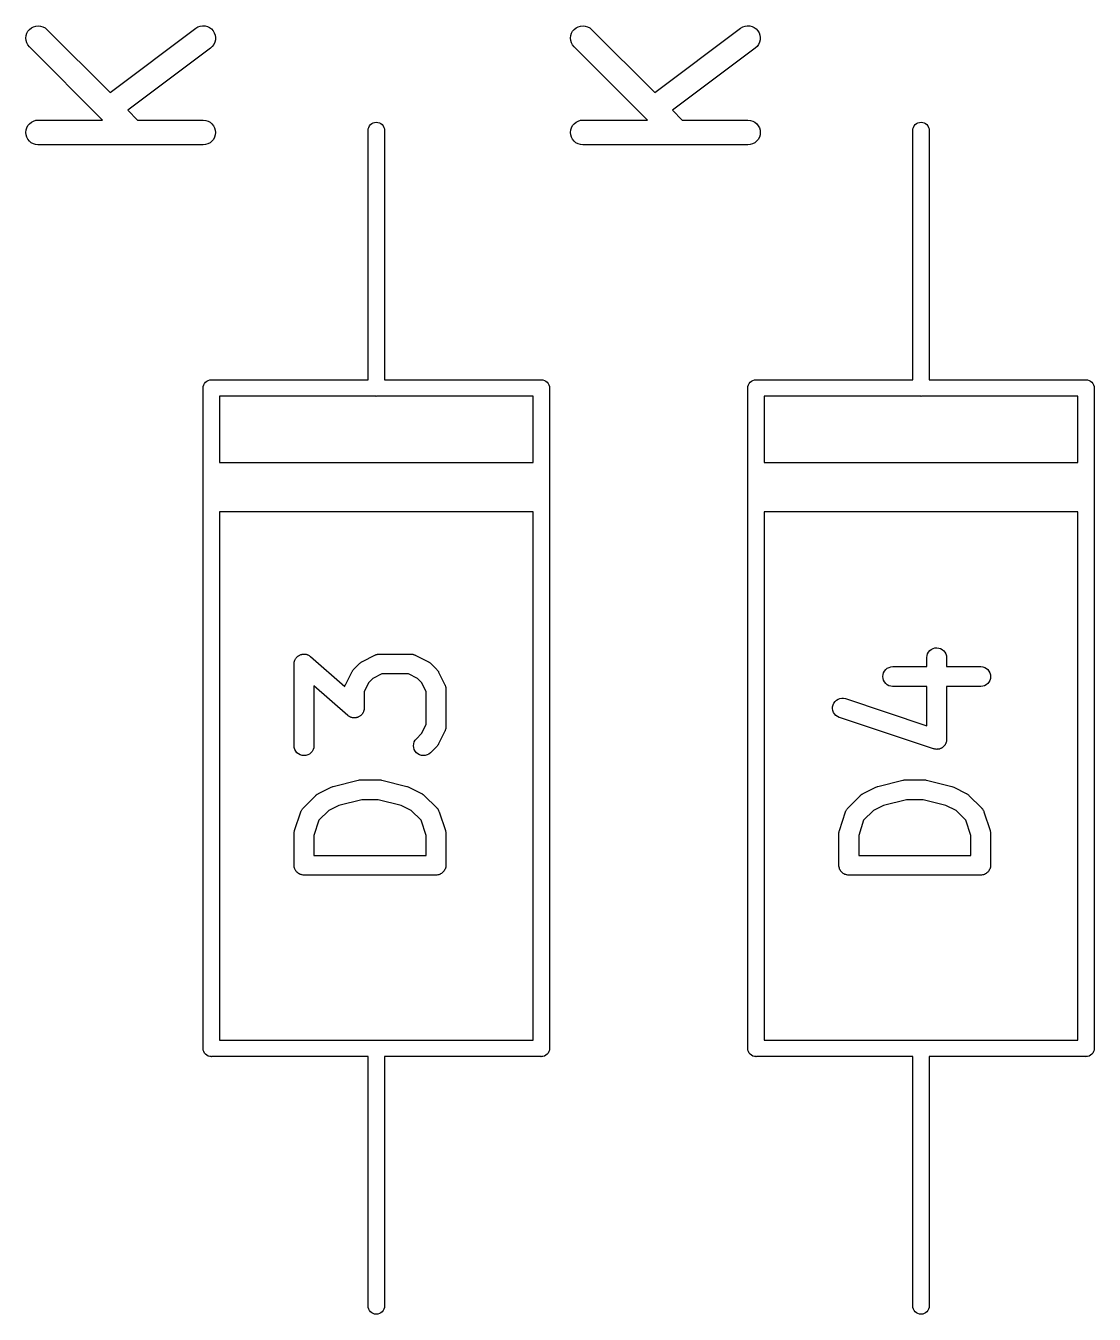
# Model space of a CAD drawing. Extents: x 99 to 194, y -157 to -33.
# Drawn here: x 104.56 to 111.03, y -59.36 to -51.56 of the extents above; entities that cross this region are included whole.
import ezdxf

# ---------------------------------------------------------------- set-up
doc = ezdxf.new("R2010")
doc.units = 0
doc.layers.add('BLACK', color=7, linetype='CONTINUOUS')

msp = doc.modelspace()

# ---------------------------------------------------------------- linework, layer by layer
at = {"layer": 'BLACK', "linetype": 'CONTINUOUS'}
for p, q in [((104.568, -51.5913), (104.578, -51.5801)), ((104.578, -51.5801), (104.589, -51.5709)), ((104.589, -51.5709), (104.602, -51.564)), ((104.602, -51.564), (104.616, -51.5599)), ((104.616, -51.5599), (104.631, -51.5585)), ((104.631, -51.5585), (104.645, -51.56)), ((104.645, -51.56), (104.659, -51.5642)), ((104.659, -51.5642), (104.672, -51.5712)), ((104.672, -51.5712), (104.683, -51.5804)), ((104.683, -51.5804), (105.066, -51.963)), ((105.066, -51.963), (105.585, -51.5735)), ((105.585, -51.5735), (105.586, -51.5729)), ((105.586, -51.5729), (105.599, -51.5654)), ((105.599, -51.5654), (105.613, -51.5606)), ((105.613, -51.5606), (105.627, -51.5585)), ((105.627, -51.5585), (105.642, -51.5593)), ((105.642, -51.5593), (105.656, -51.563)), ((105.656, -51.563), (105.669, -51.5693)), ((105.669, -51.5693), (105.681, -51.578)), ((105.681, -51.578), (105.691, -51.5889)), ((105.691, -51.5889), (105.698, -51.6015)), ((107.87, -51.5913), (107.88, -51.5801)), ((107.88, -51.5801), (107.891, -51.5709)), ((107.891, -51.5709), (107.904, -51.564)), ((107.904, -51.564), (107.918, -51.5599)), ((107.918, -51.5599), (107.933, -51.5585)), ((107.933, -51.5585), (107.947, -51.56)), ((107.947, -51.56), (107.961, -51.5642)), ((107.961, -51.5642), (107.974, -51.5712)), ((107.974, -51.5712), (107.985, -51.5804)), ((107.985, -51.5804), (108.368, -51.963)), ((108.368, -51.963), (108.887, -51.5735)), ((108.887, -51.5735), (108.888, -51.5729)), ((108.888, -51.5729), (108.901, -51.5654)), ((108.901, -51.5654), (108.915, -51.5606)), ((108.915, -51.5606), (108.929, -51.5585)), ((108.929, -51.5585), (108.944, -51.5593)), ((108.944, -51.5593), (108.958, -51.563)), ((108.958, -51.563), (108.971, -51.5693)), ((108.971, -51.5693), (108.983, -51.578)), ((108.983, -51.578), (108.993, -51.5889)), ((108.993, -51.5889), (109, -51.6015)), ((104.555, -51.6327), (104.557, -51.6181)), ((104.557, -51.6473), (104.555, -51.6327)), ((104.557, -51.6181), (104.561, -51.6042)), ((104.561, -51.6613), (104.557, -51.6473)), ((104.561, -51.6042), (104.568, -51.5913)), ((104.567, -51.6743), (104.561, -51.6613)), ((105.701, -51.6585), (105.695, -51.6718)), ((105.698, -51.6015), (105.703, -51.6152)), ((105.705, -51.6443), (105.701, -51.6585)), ((105.703, -51.6152), (105.705, -51.6297)), ((105.705, -51.6297), (105.705, -51.6443)), ((107.857, -51.6327), (107.859, -51.6181)), ((107.859, -51.6473), (107.857, -51.6327)), ((107.859, -51.6181), (107.863, -51.6042)), ((107.863, -51.6613), (107.859, -51.6473)), ((107.863, -51.6042), (107.87, -51.5913)), ((107.869, -51.6743), (107.863, -51.6613)), ((109.003, -51.6585), (108.997, -51.6718)), ((109, -51.6015), (109.005, -51.6152)), ((109.007, -51.6443), (109.003, -51.6585)), ((109.005, -51.6152), (109.007, -51.6297)), ((109.007, -51.6297), (109.007, -51.6443)), ((104.577, -51.6858), (104.567, -51.6743)), ((104.577, -51.6865), (104.577, -51.6858)), ((105.021, -52.1299), (104.577, -51.6865)), ((105.675, -51.6935), (105.173, -52.0702)), ((105.686, -51.6836), (105.675, -51.6935)), ((105.695, -51.6718), (105.686, -51.6836)), ((107.879, -51.6858), (107.869, -51.6743)), ((107.879, -51.6865), (107.879, -51.6858)), ((108.323, -52.1299), (107.879, -51.6865)), ((108.977, -51.6935), (108.475, -52.0702)), ((108.988, -51.6836), (108.977, -51.6935)), ((108.997, -51.6718), (108.988, -51.6836)), ((104.602, -52.1356), (104.616, -52.1313)), ((104.616, -52.1313), (104.63, -52.1299)), ((104.63, -52.1299), (105.021, -52.1299)), ((105.173, -52.0702), (105.233, -52.1299)), ((105.233, -52.1299), (105.63, -52.1299)), ((105.63, -52.1299), (105.631, -52.1299)), ((105.631, -52.1299), (105.646, -52.1315)), ((105.646, -52.1315), (105.66, -52.136)), ((107.904, -52.1356), (107.918, -52.1313)), ((107.918, -52.1313), (107.932, -52.1299)), ((107.932, -52.1299), (108.323, -52.1299)), ((108.475, -52.0702), (108.535, -52.1299)), ((108.535, -52.1299), (108.932, -52.1299)), ((108.932, -52.1299), (108.933, -52.1299)), ((108.933, -52.1299), (108.948, -52.1315)), ((108.948, -52.1315), (108.962, -52.136)), ((104.555, -52.2044), (104.557, -52.1898)), ((104.557, -52.219), (104.555, -52.2044)), ((104.557, -52.1898), (104.561, -52.1758)), ((104.561, -52.1758), (104.568, -52.163)), ((104.568, -52.163), (104.578, -52.1517)), ((104.578, -52.1517), (104.589, -52.1424)), ((104.589, -52.1424), (104.602, -52.1356)), ((105.66, -52.136), (105.673, -52.143)), ((105.673, -52.143), (105.684, -52.1524)), ((105.684, -52.1524), (105.693, -52.1638)), ((105.693, -52.1638), (105.7, -52.1768)), ((105.7, -52.1768), (105.704, -52.1908)), ((105.704, -52.1908), (105.705, -52.2054)), ((105.705, -52.2054), (105.704, -52.22)), ((106.63, -52.1906), (106.631, -52.1832)), ((106.63, -53.703), (106.63, -52.1906)), ((106.631, -52.1832), (106.634, -52.1738)), ((106.634, -52.1738), (106.638, -52.1651)), ((106.638, -52.1651), (106.644, -52.1575)), ((106.644, -52.1575), (106.652, -52.1512)), ((106.652, -52.1512), (106.661, -52.1466)), ((106.661, -52.1466), (106.67, -52.1437)), ((106.67, -52.1437), (106.68, -52.1428)), ((106.68, -52.1428), (106.69, -52.1437)), ((106.69, -52.1437), (106.699, -52.1466)), ((106.699, -52.1466), (106.708, -52.1512)), ((106.708, -52.1512), (106.716, -52.1575)), ((106.716, -52.1575), (106.722, -52.1651)), ((106.722, -52.1651), (106.726, -52.1738)), ((106.726, -52.1738), (106.729, -52.1832)), ((106.729, -52.1832), (106.73, -52.1906)), ((106.73, -52.1906), (106.73, -53.703)), ((107.857, -52.2044), (107.859, -52.1898)), ((107.859, -52.219), (107.857, -52.2044)), ((107.859, -52.1898), (107.863, -52.1758)), ((107.863, -52.1758), (107.87, -52.163)), ((107.87, -52.163), (107.88, -52.1517)), ((107.88, -52.1517), (107.891, -52.1424)), ((107.891, -52.1424), (107.904, -52.1356)), ((108.962, -52.136), (108.975, -52.143)), ((108.975, -52.143), (108.986, -52.1524)), ((108.986, -52.1524), (108.995, -52.1638)), ((108.995, -52.1638), (109.002, -52.1768)), ((109.002, -52.1768), (109.006, -52.1908)), ((109.006, -52.1908), (109.007, -52.2054)), ((109.007, -52.2054), (109.006, -52.22)), ((109.932, -52.1906), (109.933, -52.1832)), ((109.932, -53.703), (109.932, -52.1906)), ((109.933, -52.1832), (109.936, -52.1738)), ((109.936, -52.1738), (109.94, -52.1651)), ((109.94, -52.1651), (109.946, -52.1575)), ((109.946, -52.1575), (109.954, -52.1512)), ((109.954, -52.1512), (109.963, -52.1466)), ((109.963, -52.1466), (109.972, -52.1437)), ((109.972, -52.1437), (109.982, -52.1428)), ((109.982, -52.1428), (109.992, -52.1437)), ((109.992, -52.1437), (110.001, -52.1466)), ((110.001, -52.1466), (110.01, -52.1512)), ((110.01, -52.1512), (110.018, -52.1575)), ((110.018, -52.1575), (110.024, -52.1651)), ((110.024, -52.1651), (110.028, -52.1738)), ((110.028, -52.1738), (110.031, -52.1832)), ((110.031, -52.1832), (110.032, -52.1906)), ((110.032, -52.1906), (110.032, -53.703)), ((104.561, -52.233), (104.557, -52.219)), ((104.568, -52.246), (104.561, -52.233)), ((104.577, -52.2574), (104.568, -52.246)), ((104.588, -52.2668), (104.577, -52.2574)), ((104.601, -52.2738), (104.588, -52.2668)), ((104.615, -52.2783), (104.601, -52.2738)), ((104.629, -52.2799), (104.615, -52.2783)), ((104.63, -52.2799), (104.629, -52.2799)), ((105.63, -52.2799), (104.63, -52.2799)), ((105.645, -52.2785), (105.63, -52.2799)), ((105.659, -52.2742), (105.645, -52.2785)), ((105.672, -52.2674), (105.659, -52.2742)), ((105.683, -52.2581), (105.672, -52.2674)), ((105.693, -52.2468), (105.683, -52.2581)), ((105.7, -52.234), (105.693, -52.2468)), ((105.704, -52.22), (105.7, -52.234)), ((107.863, -52.233), (107.859, -52.219)), ((107.87, -52.246), (107.863, -52.233)), ((107.879, -52.2574), (107.87, -52.246)), ((107.89, -52.2668), (107.879, -52.2574)), ((107.903, -52.2738), (107.89, -52.2668)), ((107.917, -52.2783), (107.903, -52.2738)), ((107.931, -52.2799), (107.917, -52.2783)), ((107.932, -52.2799), (107.931, -52.2799)), ((108.932, -52.2799), (107.932, -52.2799)), ((108.947, -52.2785), (108.932, -52.2799)), ((108.961, -52.2742), (108.947, -52.2785)), ((108.974, -52.2674), (108.961, -52.2742)), ((108.985, -52.2581), (108.974, -52.2674)), ((108.995, -52.2468), (108.985, -52.2581)), ((109.002, -52.234), (108.995, -52.2468)), ((109.006, -52.22), (109.002, -52.234)), ((105.63, -53.753), (105.631, -53.7432)), ((105.63, -53.7554), (105.63, -53.753)), ((105.63, -54.2506), (105.63, -53.7554)), ((105.631, -53.7432), (105.634, -53.7338)), ((105.634, -53.7338), (105.638, -53.7251)), ((105.638, -53.7251), (105.644, -53.7175)), ((105.644, -53.7175), (105.652, -53.7112)), ((105.652, -53.7112), (105.661, -53.7066)), ((105.661, -53.7066), (105.67, -53.7037)), ((105.67, -53.7037), (105.678, -53.703)), ((105.678, -53.703), (105.68, -53.7028)), ((105.68, -53.7028), (105.682, -53.703)), ((105.682, -53.703), (106.63, -53.703)), ((106.73, -53.703), (107.678, -53.703)), ((107.678, -53.703), (107.68, -53.7028)), ((107.68, -53.7028), (107.682, -53.703)), ((107.682, -53.703), (107.69, -53.7037)), ((107.69, -53.7037), (107.699, -53.7066)), ((107.699, -53.7066), (107.708, -53.7112)), ((107.708, -53.7112), (107.716, -53.7175)), ((107.716, -53.7175), (107.722, -53.7251)), ((107.722, -53.7251), (107.726, -53.7338)), ((107.726, -53.7338), (107.729, -53.7432)), ((107.729, -53.7432), (107.73, -53.753)), ((107.73, -53.753), (107.73, -53.7554)), ((107.73, -53.7554), (107.73, -54.2506)), ((108.932, -53.753), (108.933, -53.7432)), ((108.932, -53.7554), (108.932, -53.753)), ((108.932, -54.2506), (108.932, -53.7554)), ((108.933, -53.7432), (108.936, -53.7338)), ((108.936, -53.7338), (108.94, -53.7251)), ((108.94, -53.7251), (108.946, -53.7175)), ((108.946, -53.7175), (108.954, -53.7112)), ((108.954, -53.7112), (108.963, -53.7066)), ((108.963, -53.7066), (108.972, -53.7037)), ((108.972, -53.7037), (108.98, -53.703)), ((108.98, -53.703), (108.982, -53.7028)), ((108.982, -53.7028), (108.984, -53.703)), ((108.984, -53.703), (109.932, -53.703)), ((110.032, -53.703), (110.98, -53.703)), ((110.98, -53.703), (110.982, -53.7028)), ((110.982, -53.7028), (110.984, -53.703)), ((110.984, -53.703), (110.992, -53.7037)), ((110.992, -53.7037), (111.001, -53.7066)), ((111.001, -53.7066), (111.01, -53.7112)), ((111.01, -53.7112), (111.018, -53.7175)), ((111.018, -53.7175), (111.024, -53.7251)), ((111.024, -53.7251), (111.028, -53.7338)), ((111.028, -53.7338), (111.031, -53.7432)), ((111.031, -53.7432), (111.032, -53.753)), ((111.032, -53.753), (111.032, -53.7554)), ((111.032, -53.7554), (111.032, -54.2506)), ((106.678, -53.803), (105.73, -53.803)), ((105.73, -53.803), (105.73, -54.203)), ((106.68, -53.8032), (106.678, -53.803)), ((106.682, -53.803), (106.68, -53.8032)), ((107.63, -53.803), (106.682, -53.803)), ((107.63, -54.203), (107.63, -53.803)), ((109.98, -53.803), (109.032, -53.803)), ((109.032, -53.803), (109.032, -54.203)), ((109.982, -53.8032), (109.98, -53.803)), ((109.984, -53.803), (109.982, -53.8032)), ((110.932, -53.803), (109.984, -53.803)), ((110.932, -54.203), (110.932, -53.803)), ((105.73, -54.203), (107.63, -54.203)), ((109.032, -54.203), (110.932, -54.203)), ((105.63, -54.253), (105.63, -54.2506)), ((105.63, -54.2554), (105.63, -54.253)), ((105.63, -54.3506), (105.63, -54.2554)), ((107.73, -54.2506), (107.73, -54.253)), ((107.73, -54.253), (107.73, -54.2554)), ((107.73, -54.2554), (107.73, -54.3506)), ((108.932, -54.253), (108.932, -54.2506)), ((108.932, -54.2554), (108.932, -54.253)), ((108.932, -54.3506), (108.932, -54.2554)), ((111.032, -54.2506), (111.032, -54.253)), ((111.032, -54.253), (111.032, -54.2554)), ((111.032, -54.2554), (111.032, -54.3506)), ((105.63, -54.353), (105.63, -54.3506)), ((105.63, -54.3554), (105.63, -54.353)), ((105.63, -54.4505), (105.63, -54.3554)), ((107.73, -54.3506), (107.73, -54.353)), ((107.73, -54.353), (107.73, -54.3554)), ((107.73, -54.3554), (107.73, -54.4506)), ((108.932, -54.353), (108.932, -54.3506)), ((108.932, -54.3554), (108.932, -54.353)), ((108.932, -54.4505), (108.932, -54.3554)), ((111.032, -54.3506), (111.032, -54.353)), ((111.032, -54.353), (111.032, -54.3554)), ((111.032, -54.3554), (111.032, -54.4506)), ((105.63, -54.453), (105.63, -54.4505)), ((105.63, -54.4554), (105.63, -54.453)), ((105.63, -57.7505), (105.63, -54.4554)), ((107.73, -54.4506), (107.73, -54.453)), ((107.73, -54.453), (107.73, -54.4554)), ((107.73, -54.4554), (107.73, -57.7506)), ((108.932, -54.453), (108.932, -54.4505)), ((108.932, -54.4554), (108.932, -54.453)), ((108.932, -57.7505), (108.932, -54.4554)), ((111.032, -54.4506), (111.032, -54.453)), ((111.032, -54.453), (111.032, -54.4554)), ((111.032, -54.4554), (111.032, -57.7506)), ((105.73, -54.503), (105.73, -57.703)), ((107.63, -54.503), (105.73, -54.503)), ((107.63, -57.703), (107.63, -54.503)), ((109.032, -54.503), (109.032, -57.703)), ((110.932, -54.503), (109.032, -54.503)), ((110.932, -57.703), (110.932, -54.503)), ((110.044, -55.3361), (110.055, -55.3307)), ((110.055, -55.3307), (110.066, -55.3274)), ((110.066, -55.3274), (110.078, -55.3263)), ((110.078, -55.3263), (110.089, -55.3276)), ((110.089, -55.3276), (110.1, -55.331)), ((110.1, -55.331), (110.111, -55.3366)), ((106.183, -55.412), (106.184, -55.4084)), ((106.183, -55.414), (106.183, -55.412)), ((106.184, -55.4084), (106.185, -55.4047)), ((106.185, -55.4047), (106.186, -55.4028)), ((106.186, -55.4028), (106.187, -55.4008)), ((106.187, -55.4008), (106.189, -55.3975)), ((106.189, -55.3975), (106.19, -55.3941)), ((106.19, -55.3941), (106.191, -55.3924)), ((106.191, -55.3924), (106.192, -55.3905)), ((106.192, -55.3905), (106.195, -55.3877)), ((106.195, -55.3877), (106.197, -55.3846)), ((106.197, -55.3846), (106.199, -55.3832)), ((106.199, -55.3832), (106.2, -55.3816)), ((106.2, -55.3816), (106.203, -55.3792)), ((106.203, -55.3792), (106.206, -55.3766)), ((106.206, -55.3766), (106.207, -55.3755)), ((106.207, -55.3755), (106.209, -55.3742)), ((106.209, -55.3742), (106.212, -55.3725)), ((106.212, -55.3725), (106.216, -55.3705)), ((106.216, -55.3705), (106.218, -55.3698)), ((106.218, -55.3698), (106.219, -55.3688)), ((106.219, -55.3688), (106.223, -55.3677)), ((106.223, -55.3677), (106.227, -55.3664)), ((106.227, -55.3664), (106.229, -55.3661)), ((106.229, -55.3661), (106.231, -55.3655)), ((106.231, -55.3655), (106.234, -55.3651)), ((106.234, -55.3651), (106.238, -55.3645)), ((106.238, -55.3645), (106.24, -55.3646)), ((106.24, -55.3646), (106.242, -55.3644)), ((106.242, -55.3644), (106.246, -55.3648)), ((106.246, -55.3648), (106.25, -55.365)), ((106.25, -55.365), (106.252, -55.3654)), ((106.252, -55.3654), (106.254, -55.3657)), ((106.254, -55.3657), (106.258, -55.3668)), ((106.258, -55.3668), (106.261, -55.3676)), ((106.261, -55.3676), (106.263, -55.3685)), ((106.263, -55.3685), (106.265, -55.3691)), ((106.265, -55.3691), (106.268, -55.3709)), ((106.268, -55.3709), (106.272, -55.3725)), ((106.272, -55.3725), (106.274, -55.3737)), ((106.274, -55.3737), (106.275, -55.3747)), ((106.275, -55.3747), (106.278, -55.3771)), ((106.278, -55.3771), (106.281, -55.3793)), ((106.281, -55.3793), (106.489, -55.5608)), ((106.588, -55.4138), (106.59, -55.4122)), ((106.59, -55.4122), (106.593, -55.4106)), ((106.593, -55.4106), (106.596, -55.4089)), ((106.596, -55.4089), (106.672, -55.3708)), ((106.672, -55.3708), (106.673, -55.3704)), ((106.673, -55.3704), (106.675, -55.3698)), ((106.675, -55.3698), (106.676, -55.369)), ((106.676, -55.369), (106.68, -55.3678)), ((106.68, -55.3678), (106.684, -55.3664)), ((106.684, -55.3664), (106.686, -55.3661)), ((106.686, -55.3661), (106.687, -55.3656)), ((106.687, -55.3656), (106.691, -55.3652)), ((106.691, -55.3652), (106.696, -55.3645)), ((106.696, -55.3645), (106.697, -55.3646)), ((106.697, -55.3646), (106.699, -55.3644)), ((106.699, -55.3644), (106.89, -55.3644)), ((106.89, -55.3644), (106.892, -55.3646)), ((106.89, -55.3644), (106.89, -55.3644)), ((106.892, -55.3646), (106.894, -55.3646)), ((106.894, -55.3646), (106.898, -55.3653)), ((106.898, -55.3653), (106.902, -55.3657)), ((106.902, -55.3657), (106.904, -55.3663)), ((106.904, -55.3663), (106.905, -55.3666)), ((106.905, -55.3666), (106.909, -55.368)), ((106.909, -55.368), (106.913, -55.3693)), ((106.913, -55.3693), (106.915, -55.3701)), ((106.915, -55.3701), (106.916, -55.3708)), ((106.916, -55.3708), (106.993, -55.4089)), ((106.993, -55.4089), (106.993, -55.4092)), ((106.993, -55.4092), (106.996, -55.4111)), ((106.996, -55.4111), (106.999, -55.4127)), ((106.999, -55.4127), (107.001, -55.4142)), ((110.017, -55.3855), (110.019, -55.3739)), ((110.017, -55.3863), (110.017, -55.3855)), ((110.017, -55.4406), (110.017, -55.3863)), ((110.019, -55.3739), (110.022, -55.3627)), ((110.022, -55.3627), (110.028, -55.3524)), ((110.028, -55.3524), (110.035, -55.3435)), ((110.035, -55.3435), (110.044, -55.3361)), ((110.111, -55.3366), (110.12, -55.3441)), ((110.12, -55.3441), (110.127, -55.3531)), ((110.127, -55.3531), (110.133, -55.3635)), ((110.133, -55.3635), (110.136, -55.3747)), ((110.136, -55.3747), (110.137, -55.3863)), ((110.137, -55.3863), (110.137, -55.4406)), ((106.182, -55.4161), (106.183, -55.414)), ((106.182, -55.4198), (106.182, -55.4161)), ((106.182, -55.4236), (106.182, -55.4198)), ((106.182, -55.4244), (106.182, -55.4236)), ((106.182, -55.9197), (106.182, -55.4244)), ((106.493, -55.55), (106.531, -55.4738)), ((106.531, -55.473), (106.533, -55.4702)), ((106.531, -55.4738), (106.531, -55.473)), ((106.533, -55.4702), (106.535, -55.4672)), ((106.535, -55.4672), (106.536, -55.4653)), ((106.536, -55.4653), (106.538, -55.4632)), ((106.538, -55.4632), (106.54, -55.4608)), ((106.54, -55.4608), (106.542, -55.4582)), ((106.542, -55.4582), (106.58, -55.4201)), ((106.58, -55.4201), (106.581, -55.4195)), ((106.581, -55.4195), (106.584, -55.4174)), ((106.584, -55.4174), (106.586, -55.4151)), ((106.586, -55.4151), (106.588, -55.4138)), ((106.713, -55.4844), (106.658, -55.5118)), ((106.875, -55.4844), (106.713, -55.4844)), ((106.93, -55.5118), (106.875, -55.4844)), ((107.001, -55.4142), (107.003, -55.4156)), ((107.003, -55.4156), (107.006, -55.418)), ((107.006, -55.418), (107.008, -55.4201)), ((107.008, -55.4201), (107.046, -55.4582)), ((107.046, -55.4582), (107.047, -55.4588)), ((107.047, -55.4588), (107.049, -55.4614)), ((107.049, -55.4614), (107.051, -55.4639)), ((107.051, -55.4639), (107.053, -55.466)), ((107.053, -55.466), (107.054, -55.4679)), ((107.054, -55.4679), (107.056, -55.4709)), ((107.056, -55.4709), (107.057, -55.4738)), ((107.057, -55.4738), (107.096, -55.55)), ((109.751, -55.5002), (109.752, -55.4886)), ((109.752, -55.4886), (109.755, -55.4774)), ((109.755, -55.4774), (109.761, -55.4671)), ((109.761, -55.4671), (109.768, -55.458)), ((109.768, -55.458), (109.777, -55.4506)), ((109.777, -55.4506), (109.788, -55.4451)), ((109.788, -55.4451), (109.799, -55.4418)), ((109.799, -55.4418), (109.811, -55.4406)), ((109.811, -55.4406), (110.017, -55.4406)), ((110.137, -55.4406), (110.344, -55.4406)), ((110.344, -55.4406), (110.345, -55.4406)), ((110.345, -55.4406), (110.356, -55.4419)), ((110.356, -55.4419), (110.368, -55.4455)), ((110.368, -55.4455), (110.378, -55.4511)), ((110.378, -55.4511), (110.387, -55.4586)), ((110.387, -55.4586), (110.394, -55.4678)), ((110.394, -55.4678), (110.4, -55.4781)), ((110.4, -55.4781), (110.403, -55.4894)), ((110.403, -55.4894), (110.404, -55.501)), ((106.507, -55.7362), (106.302, -55.5567)), ((106.302, -55.5567), (106.302, -55.9197)), ((106.489, -55.5608), (106.49, -55.5571)), ((106.49, -55.5571), (106.492, -55.5532)), ((106.492, -55.5516), (106.493, -55.55)), ((106.492, -55.5532), (106.492, -55.5516)), ((106.634, -55.5362), (106.607, -55.591)), ((106.658, -55.5118), (106.634, -55.5362)), ((106.954, -55.5362), (106.93, -55.5118)), ((106.982, -55.591), (106.954, -55.5362)), ((107.096, -55.55), (107.096, -55.5507)), ((107.096, -55.5507), (107.097, -55.5524)), ((107.097, -55.5524), (107.097, -55.5539)), ((107.097, -55.5539), (107.099, -55.5579)), ((107.099, -55.5579), (107.1, -55.5617)), ((107.1, -55.5617), (107.1, -55.5635)), ((107.1, -55.5635), (107.101, -55.5652)), ((107.101, -55.5652), (107.101, -55.5692)), ((107.101, -55.5692), (107.102, -55.5733)), ((109.752, -55.5119), (109.751, -55.5002)), ((109.755, -55.5231), (109.752, -55.5119)), ((109.76, -55.5335), (109.755, -55.5231)), ((109.768, -55.5426), (109.76, -55.5335)), ((109.777, -55.5501), (109.768, -55.5426)), ((109.787, -55.5558), (109.777, -55.5501)), ((109.798, -55.5593), (109.787, -55.5558)), ((109.81, -55.5606), (109.798, -55.5593)), ((109.811, -55.5606), (109.81, -55.5606)), ((110.017, -55.5606), (109.811, -55.5606)), ((110.017, -55.7983), (110.017, -55.5606)), ((110.344, -55.5606), (110.137, -55.5606)), ((110.137, -55.5606), (110.137, -55.8816)), ((110.356, -55.5595), (110.344, -55.5606)), ((110.367, -55.5561), (110.356, -55.5595)), ((110.377, -55.5506), (110.367, -55.5561)), ((110.386, -55.5432), (110.377, -55.5506)), ((110.394, -55.5342), (110.386, -55.5432)), ((110.399, -55.5239), (110.394, -55.5342)), ((110.403, -55.5127), (110.399, -55.5239)), ((110.404, -55.501), (110.403, -55.5127)), ((106.607, -55.591), (106.607, -55.6911)), ((106.982, -55.7912), (106.982, -55.591)), ((107.102, -55.5733), (107.102, -55.5751)), ((107.102, -55.5751), (107.102, -55.5768)), ((107.102, -55.5768), (107.102, -55.8054)), ((109.461, -55.6515), (109.469, -55.6435)), ((109.469, -55.6435), (109.479, -55.6373)), ((109.479, -55.6373), (109.49, -55.6332)), ((109.49, -55.6332), (109.502, -55.6312)), ((109.502, -55.6312), (109.513, -55.6316)), ((109.513, -55.6316), (109.525, -55.6342)), ((109.525, -55.6342), (110.017, -55.7983)), ((106.596, -55.725), (106.594, -55.7279)), ((106.597, -55.7231), (106.596, -55.725)), ((106.598, -55.7214), (106.597, -55.7231)), ((106.6, -55.718), (106.598, -55.7214)), ((106.602, -55.7147), (106.6, -55.718)), ((106.603, -55.7108), (106.602, -55.7127)), ((106.602, -55.7127), (106.602, -55.7147)), ((106.604, -55.7072), (106.603, -55.7108)), ((106.605, -55.7036), (106.604, -55.7072)), ((106.606, -55.7015), (106.605, -55.7036)), ((106.607, -55.6919), (106.606, -55.6957)), ((106.606, -55.6957), (106.606, -55.6994)), ((106.606, -55.6994), (106.606, -55.7015)), ((106.607, -55.6911), (106.607, -55.6919)), ((109.446, -55.6831), (109.449, -55.6717)), ((109.446, -55.6948), (109.446, -55.6831)), ((109.448, -55.7064), (109.446, -55.6948)), ((109.452, -55.7174), (109.448, -55.7064)), ((109.449, -55.6717), (109.454, -55.6611)), ((109.458, -55.7273), (109.452, -55.7174)), ((109.454, -55.6611), (109.461, -55.6515)), ((106.51, -55.7384), (106.507, -55.7362)), ((106.513, -55.7408), (106.51, -55.7384)), ((106.515, -55.7418), (106.513, -55.7408)), ((106.517, -55.7431), (106.515, -55.7418)), ((106.52, -55.7446), (106.517, -55.7431)), ((106.523, -55.7464), (106.52, -55.7446)), ((106.525, -55.747), (106.523, -55.7464)), ((106.527, -55.7479), (106.525, -55.747)), ((106.531, -55.7488), (106.527, -55.7479)), ((106.535, -55.7499), (106.531, -55.7488)), ((106.537, -55.7501), (106.535, -55.7499)), ((106.539, -55.7506), (106.537, -55.7501)), ((106.542, -55.7507), (106.539, -55.7506)), ((106.546, -55.7511), (106.542, -55.7507)), ((106.548, -55.7509), (106.546, -55.7511)), ((106.55, -55.751), (106.548, -55.7509)), ((106.554, -55.7504), (106.55, -55.751)), ((106.558, -55.75), (106.554, -55.7504)), ((106.56, -55.7494), (106.558, -55.75)), ((106.562, -55.7491), (106.56, -55.7494)), ((106.566, -55.7478), (106.562, -55.7491)), ((106.569, -55.7467), (106.566, -55.7478)), ((106.571, -55.7458), (106.569, -55.7467)), ((106.573, -55.745), (106.571, -55.7458)), ((106.576, -55.743), (106.573, -55.745)), ((106.58, -55.7413), (106.576, -55.743)), ((106.581, -55.74), (106.58, -55.7413)), ((106.583, -55.7389), (106.581, -55.74)), ((106.586, -55.7363), (106.583, -55.7389)), ((106.589, -55.734), (106.586, -55.7363)), ((106.59, -55.7324), (106.589, -55.734)), ((106.592, -55.7309), (106.59, -55.7324)), ((106.594, -55.7279), (106.592, -55.7309)), ((106.954, -55.846), (106.982, -55.7912)), ((109.466, -55.7359), (109.458, -55.7273)), ((109.475, -55.7428), (109.466, -55.7359)), ((109.486, -55.7477), (109.475, -55.7428)), ((109.487, -55.748), (109.486, -55.7477)), ((110.058, -55.9385), (109.487, -55.748)), ((106.916, -55.8863), (106.923, -55.8772)), ((106.923, -55.8772), (106.954, -55.846)), ((107.096, -55.8322), (107.057, -55.9084)), ((107.097, -55.829), (107.096, -55.8306)), ((107.096, -55.8306), (107.096, -55.8322)), ((107.098, -55.8251), (107.097, -55.829)), ((107.1, -55.8213), (107.098, -55.8251)), ((107.101, -55.8179), (107.1, -55.8195)), ((107.1, -55.8195), (107.1, -55.8213)), ((107.102, -55.8097), (107.101, -55.8138)), ((107.101, -55.8138), (107.101, -55.8179)), ((107.102, -55.8054), (107.102, -55.8062)), ((107.102, -55.8062), (107.102, -55.808)), ((107.102, -55.808), (107.102, -55.8097)), ((110.137, -55.8816), (110.137, -55.8824)), ((106.183, -55.9313), (106.182, -55.9197)), ((106.186, -55.9425), (106.183, -55.9313)), ((106.192, -55.9529), (106.186, -55.9425)), ((106.199, -55.9619), (106.192, -55.9529)), ((106.291, -55.9536), (106.284, -55.9625)), ((106.297, -55.9433), (106.291, -55.9536)), ((106.301, -55.9321), (106.297, -55.9433)), ((106.302, -55.9205), (106.301, -55.9321)), ((106.302, -55.9197), (106.302, -55.9205)), ((106.906, -55.9195), (106.907, -55.9078)), ((106.907, -55.9311), (106.906, -55.9195)), ((106.907, -55.9078), (106.91, -55.8966)), ((106.91, -55.9423), (106.907, -55.9311)), ((106.91, -55.8966), (106.916, -55.8863)), ((106.916, -55.9527), (106.91, -55.9423)), ((106.923, -55.9618), (106.916, -55.9527)), ((107.046, -55.924), (107.008, -55.9621)), ((107.048, -55.9214), (107.046, -55.924)), ((107.051, -55.919), (107.048, -55.9214)), ((107.052, -55.9169), (107.051, -55.919)), ((107.054, -55.9149), (107.052, -55.9169)), ((107.055, -55.912), (107.054, -55.9149)), ((107.057, -55.9091), (107.055, -55.912)), ((107.057, -55.9084), (107.057, -55.9091)), ((110.062, -55.9393), (110.058, -55.9385)), ((110.065, -55.9403), (110.062, -55.9393)), ((110.067, -55.9406), (110.065, -55.9403)), ((110.07, -55.9411), (110.067, -55.9406)), ((110.073, -55.9412), (110.07, -55.9411)), ((110.077, -55.9416), (110.073, -55.9412)), ((110.079, -55.9414), (110.077, -55.9416)), ((110.081, -55.9414), (110.079, -55.9414)), ((110.085, -55.9408), (110.081, -55.9414)), ((110.088, -55.9405), (110.085, -55.9408)), ((110.091, -55.9399), (110.088, -55.9405)), ((110.093, -55.9395), (110.091, -55.9399)), ((110.096, -55.9382), (110.093, -55.9395)), ((110.1, -55.9372), (110.096, -55.9382)), ((110.102, -55.9361), (110.1, -55.9372)), ((110.104, -55.9353), (110.102, -55.9361)), ((110.107, -55.9334), (110.104, -55.9353)), ((110.11, -55.9318), (110.107, -55.9334)), ((110.112, -55.9303), (110.11, -55.9318)), ((110.114, -55.9291), (110.112, -55.9303)), ((110.116, -55.9267), (110.114, -55.9291)), ((110.119, -55.9244), (110.116, -55.9267)), ((110.121, -55.9227), (110.119, -55.9244)), ((110.122, -55.9211), (110.121, -55.9227)), ((110.124, -55.9182), (110.122, -55.9211)), ((110.127, -55.9155), (110.124, -55.9182)), ((110.128, -55.9135), (110.127, -55.9155)), ((110.129, -55.9116), (110.128, -55.9135)), ((110.131, -55.9083), (110.129, -55.9116)), ((110.132, -55.9052), (110.131, -55.9083)), ((110.133, -55.903), (110.132, -55.9052)), ((110.134, -55.9009), (110.133, -55.903)), ((110.135, -55.8975), (110.134, -55.9009)), ((110.136, -55.894), (110.135, -55.8975)), ((110.137, -55.8895), (110.136, -55.8918)), ((110.136, -55.8918), (110.136, -55.894)), ((110.137, -55.8824), (110.137, -55.886)), ((110.137, -55.886), (110.137, -55.8895)), ((106.208, -55.9694), (106.199, -55.9619)), ((106.219, -55.975), (106.208, -55.9694)), ((106.23, -55.9784), (106.219, -55.975)), ((106.241, -55.9797), (106.23, -55.9784)), ((106.253, -55.9786), (106.241, -55.9797)), ((106.264, -55.9753), (106.253, -55.9786)), ((106.275, -55.9699), (106.264, -55.9753)), ((106.284, -55.9625), (106.275, -55.9699)), ((106.932, -55.9693), (106.923, -55.9618)), ((106.942, -55.9749), (106.932, -55.9693)), ((106.953, -55.9784), (106.942, -55.9749)), ((106.965, -55.9797), (106.953, -55.9784)), ((106.977, -55.9786), (106.965, -55.9797)), ((106.988, -55.9754), (106.977, -55.9786)), ((106.998, -55.97), (106.988, -55.9754)), ((107.008, -55.9627), (106.998, -55.97)), ((107.008, -55.9621), (107.008, -55.9627)), ((106.329, -56.2089), (106.406, -56.1708)), ((106.406, -56.1704), (106.407, -56.1703)), ((106.406, -56.1708), (106.406, -56.1704)), ((106.407, -56.1702), (106.412, -56.1683)), ((106.407, -56.1703), (106.407, -56.1702)), ((106.412, -56.1683), (106.417, -56.1664)), ((106.417, -56.1664), (106.418, -56.1663)), ((106.418, -56.1662), (106.57, -56.1281)), ((106.418, -56.1663), (106.418, -56.1662)), ((106.57, -56.1281), (106.571, -56.1279)), ((106.571, -56.1279), (106.572, -56.1278)), ((106.572, -56.1278), (106.573, -56.1275)), ((106.573, -56.1275), (106.578, -56.127)), ((106.578, -56.127), (106.583, -56.1264)), ((106.583, -56.1264), (106.584, -56.1264)), ((106.584, -56.1264), (106.585, -56.1263)), ((106.585, -56.1263), (106.699, -56.1263)), ((106.699, -56.1263), (106.7, -56.1263)), ((106.7, -56.1263), (106.701, -56.1265)), ((106.701, -56.1265), (106.702, -56.1264)), ((106.702, -56.1264), (106.707, -56.1271)), ((106.707, -56.1271), (106.712, -56.1276)), ((106.712, -56.1276), (106.713, -56.128)), ((106.713, -56.128), (106.714, -56.1281)), ((106.714, -56.1281), (106.866, -56.1662)), ((106.866, -56.1662), (106.867, -56.1664)), ((106.867, -56.1664), (106.867, -56.1665)), ((106.867, -56.1665), (106.867, -56.1666)), ((106.867, -56.1666), (106.873, -56.1686)), ((106.873, -56.1686), (106.878, -56.1705)), ((106.878, -56.1705), (106.878, -56.1707)), ((106.878, -56.1707), (106.878, -56.1708)), ((106.878, -56.1708), (106.954, -56.2089)), ((109.631, -56.2089), (109.708, -56.1708)), ((109.708, -56.1704), (109.709, -56.1703)), ((109.708, -56.1708), (109.708, -56.1704)), ((109.709, -56.1702), (109.714, -56.1683)), ((109.709, -56.1703), (109.709, -56.1702)), ((109.714, -56.1683), (109.719, -56.1664)), ((109.719, -56.1664), (109.72, -56.1663)), ((109.72, -56.1662), (109.872, -56.1281)), ((109.72, -56.1663), (109.72, -56.1662)), ((109.872, -56.1281), (109.873, -56.1279)), ((109.873, -56.1279), (109.874, -56.1278)), ((109.874, -56.1278), (109.875, -56.1275)), ((109.875, -56.1275), (109.88, -56.127)), ((109.88, -56.127), (109.885, -56.1264)), ((109.885, -56.1264), (109.886, -56.1264)), ((109.886, -56.1264), (109.887, -56.1263)), ((109.887, -56.1263), (110.001, -56.1263)), ((110.001, -56.1263), (110.002, -56.1263)), ((110.002, -56.1263), (110.003, -56.1265)), ((110.003, -56.1265), (110.004, -56.1264)), ((110.004, -56.1264), (110.009, -56.1271)), ((110.009, -56.1271), (110.014, -56.1276)), ((110.014, -56.1276), (110.015, -56.128)), ((110.015, -56.128), (110.016, -56.1281)), ((110.016, -56.1281), (110.168, -56.1662)), ((110.168, -56.1662), (110.169, -56.1664)), ((110.169, -56.1664), (110.169, -56.1665)), ((110.169, -56.1665), (110.169, -56.1666)), ((110.169, -56.1666), (110.175, -56.1686)), ((110.175, -56.1686), (110.18, -56.1705)), ((110.18, -56.1705), (110.18, -56.1707)), ((110.18, -56.1707), (110.18, -56.1708)), ((110.18, -56.1708), (110.256, -56.2089)), ((106.238, -56.2963), (106.314, -56.2201)), ((106.314, -56.2195), (106.317, -56.2174)), ((106.314, -56.2201), (106.314, -56.2195)), ((106.317, -56.2174), (106.319, -56.2151)), ((106.319, -56.2151), (106.322, -56.2138)), ((106.322, -56.2138), (106.324, -56.2122)), ((106.324, -56.2122), (106.327, -56.2106)), ((106.327, -56.2106), (106.329, -56.2089)), ((106.592, -56.2463), (106.453, -56.281)), ((106.692, -56.2463), (106.592, -56.2463)), ((106.83, -56.281), (106.692, -56.2463)), ((106.954, -56.2089), (106.955, -56.2092)), ((106.955, -56.2092), (106.958, -56.2111)), ((106.958, -56.2111), (106.961, -56.2127)), ((106.961, -56.2127), (106.963, -56.2143)), ((106.963, -56.2143), (106.965, -56.2156)), ((106.965, -56.2156), (106.967, -56.218)), ((106.967, -56.218), (106.97, -56.2201)), ((106.97, -56.2201), (107.046, -56.2963)), ((109.54, -56.2963), (109.616, -56.2201)), ((109.616, -56.2195), (109.619, -56.2174)), ((109.616, -56.2201), (109.616, -56.2195)), ((109.619, -56.2174), (109.621, -56.2151)), ((109.621, -56.2151), (109.624, -56.2138)), ((109.624, -56.2138), (109.626, -56.2122)), ((109.626, -56.2122), (109.629, -56.2106)), ((109.629, -56.2106), (109.631, -56.2089)), ((109.894, -56.2463), (109.755, -56.281)), ((109.994, -56.2463), (109.894, -56.2463)), ((110.132, -56.281), (109.994, -56.2463)), ((110.256, -56.2089), (110.257, -56.2092)), ((110.257, -56.2092), (110.26, -56.2111)), ((110.26, -56.2111), (110.263, -56.2127)), ((110.263, -56.2127), (110.265, -56.2143)), ((110.265, -56.2143), (110.267, -56.2156)), ((110.267, -56.2156), (110.269, -56.218)), ((110.269, -56.218), (110.272, -56.2201)), ((110.272, -56.2201), (110.348, -56.2963)), ((106.185, -56.434), (106.223, -56.3197)), ((106.223, -56.3189), (106.224, -56.3173)), ((106.223, -56.3197), (106.223, -56.3189)), ((106.224, -56.3173), (106.225, -56.3157)), ((106.225, -56.3157), (106.227, -56.312)), ((106.227, -56.312), (106.228, -56.3083)), ((106.228, -56.3083), (106.229, -56.3069)), ((106.229, -56.3069), (106.23, -56.3053)), ((106.23, -56.3053), (106.233, -56.3022)), ((106.233, -56.3022), (106.235, -56.2989)), ((106.235, -56.2989), (106.236, -56.2977)), ((106.236, -56.2977), (106.238, -56.2963)), ((106.392, -56.3118), (106.332, -56.3711)), ((106.453, -56.281), (106.392, -56.3118)), ((106.892, -56.3118), (106.83, -56.281)), ((106.951, -56.3711), (106.892, -56.3118)), ((107.046, -56.2963), (107.047, -56.2969)), ((107.047, -56.2969), (107.048, -56.2983)), ((107.048, -56.2983), (107.049, -56.2995)), ((107.049, -56.2995), (107.052, -56.3028)), ((107.052, -56.3028), (107.054, -56.306)), ((107.054, -56.306), (107.055, -56.3076)), ((107.055, -56.3076), (107.056, -56.309)), ((107.056, -56.309), (107.058, -56.3128)), ((107.058, -56.3128), (107.06, -56.3164)), ((107.06, -56.3164), (107.06, -56.3181)), ((107.06, -56.3181), (107.061, -56.3197)), ((107.061, -56.3197), (107.099, -56.434)), ((109.487, -56.434), (109.525, -56.3197)), ((109.525, -56.3189), (109.526, -56.3173)), ((109.525, -56.3197), (109.525, -56.3189)), ((109.526, -56.3173), (109.527, -56.3157)), ((109.527, -56.3157), (109.529, -56.312)), ((109.529, -56.312), (109.53, -56.3083)), ((109.53, -56.3083), (109.531, -56.3069)), ((109.531, -56.3069), (109.532, -56.3053)), ((109.532, -56.3053), (109.535, -56.3022)), ((109.535, -56.3022), (109.537, -56.2989)), ((109.537, -56.2989), (109.538, -56.2977)), ((109.538, -56.2977), (109.54, -56.2963)), ((109.694, -56.3118), (109.634, -56.3711)), ((109.755, -56.281), (109.694, -56.3118)), ((110.194, -56.3118), (110.132, -56.281)), ((110.253, -56.3711), (110.194, -56.3118)), ((110.348, -56.2963), (110.349, -56.2969)), ((110.349, -56.2969), (110.35, -56.2983)), ((110.35, -56.2983), (110.351, -56.2995)), ((110.351, -56.2995), (110.354, -56.3028)), ((110.354, -56.3028), (110.356, -56.306)), ((110.356, -56.306), (110.357, -56.3076)), ((110.357, -56.3076), (110.358, -56.309)), ((110.358, -56.309), (110.36, -56.3128)), ((110.36, -56.3128), (110.362, -56.3164)), ((110.362, -56.3164), (110.362, -56.3181)), ((110.362, -56.3181), (110.363, -56.3197)), ((110.363, -56.3197), (110.401, -56.434)), ((106.332, -56.3711), (106.302, -56.4627)), ((106.982, -56.4627), (106.951, -56.3711)), ((109.634, -56.3711), (109.604, -56.4627)), ((110.284, -56.4627), (110.253, -56.3711)), ((106.182, -56.4454), (106.183, -56.443)), ((106.182, -56.4488), (106.182, -56.4454)), ((106.182, -56.4522), (106.182, -56.4488)), ((106.182, -56.453), (106.182, -56.4522)), ((106.182, -56.6435), (106.182, -56.453)), ((106.183, -56.4405), (106.184, -56.4373)), ((106.183, -56.443), (106.183, -56.4405)), ((106.184, -56.4373), (106.185, -56.434)), ((106.302, -56.4627), (106.302, -56.5835)), ((106.982, -56.5835), (106.982, -56.4627)), ((107.099, -56.434), (107.099, -56.4348)), ((107.099, -56.4348), (107.1, -56.4381)), ((107.1, -56.4381), (107.101, -56.4413)), ((107.101, -56.4413), (107.101, -56.4438)), ((107.101, -56.4438), (107.102, -56.4463)), ((107.102, -56.4463), (107.102, -56.4496)), ((107.102, -56.4496), (107.102, -56.453)), ((107.102, -56.453), (107.102, -56.6435)), ((109.484, -56.4454), (109.485, -56.443)), ((109.484, -56.4488), (109.484, -56.4454)), ((109.484, -56.4522), (109.484, -56.4488)), ((109.484, -56.453), (109.484, -56.4522)), ((109.484, -56.6435), (109.484, -56.453)), ((109.485, -56.4405), (109.486, -56.4373)), ((109.485, -56.443), (109.485, -56.4405)), ((109.486, -56.4373), (109.487, -56.434)), ((109.604, -56.4627), (109.604, -56.5835)), ((110.284, -56.5835), (110.284, -56.4627)), ((110.401, -56.434), (110.401, -56.4348)), ((110.401, -56.4348), (110.402, -56.4381)), ((110.402, -56.4381), (110.403, -56.4413)), ((110.403, -56.4413), (110.403, -56.4438)), ((110.403, -56.4438), (110.404, -56.4463)), ((110.404, -56.4463), (110.404, -56.4496)), ((110.404, -56.4496), (110.404, -56.453)), ((110.404, -56.453), (110.404, -56.6435)), ((106.302, -56.5835), (106.982, -56.5835)), ((109.604, -56.5835), (110.284, -56.5835)), ((106.182, -56.6491), (106.182, -56.6435)), ((106.183, -56.6547), (106.182, -56.6491)), ((106.183, -56.6549), (106.183, -56.6547)), ((106.183, -56.6551), (106.183, -56.6549)), ((106.185, -56.6605), (106.183, -56.6551)), ((106.186, -56.666), (106.185, -56.6605)), ((107.099, -56.6613), (107.097, -56.6667)), ((107.101, -56.656), (107.099, -56.6613)), ((107.102, -56.6443), (107.101, -56.6499)), ((107.101, -56.6499), (107.101, -56.6555)), ((107.101, -56.6555), (107.101, -56.6557)), ((107.101, -56.6557), (107.101, -56.656)), ((107.102, -56.6435), (107.102, -56.6439)), ((107.102, -56.6439), (107.102, -56.6439)), ((107.102, -56.6439), (107.102, -56.6439)), ((107.102, -56.6439), (107.102, -56.6443)), ((109.484, -56.6491), (109.484, -56.6435)), ((109.485, -56.6547), (109.484, -56.6491)), ((109.485, -56.6549), (109.485, -56.6547)), ((109.485, -56.6551), (109.485, -56.6549)), ((109.487, -56.6605), (109.485, -56.6551)), ((109.488, -56.666), (109.487, -56.6605)), ((110.401, -56.6613), (110.399, -56.6667)), ((110.403, -56.656), (110.401, -56.6613)), ((110.404, -56.6443), (110.403, -56.6499)), ((110.403, -56.6499), (110.403, -56.6555)), ((110.403, -56.6555), (110.403, -56.6557)), ((110.403, -56.6557), (110.403, -56.656)), ((110.404, -56.6435), (110.404, -56.6439)), ((110.404, -56.6439), (110.404, -56.6439)), ((110.404, -56.6439), (110.404, -56.6439)), ((110.404, -56.6439), (110.404, -56.6443)), ((106.186, -56.6661), (106.186, -56.666)), ((106.186, -56.6663), (106.186, -56.6661)), ((106.189, -56.6713), (106.186, -56.6663)), ((106.192, -56.6763), (106.189, -56.6713)), ((106.192, -56.6765), (106.192, -56.6763)), ((106.192, -56.6767), (106.192, -56.6765)), ((106.195, -56.681), (106.192, -56.6767)), ((106.199, -56.6855), (106.195, -56.681)), ((106.199, -56.6856), (106.199, -56.6855)), ((106.199, -56.6858), (106.199, -56.6856)), ((106.204, -56.6893), (106.199, -56.6858)), ((106.208, -56.693), (106.204, -56.6893)), ((106.208, -56.6931), (106.208, -56.693)), ((106.208, -56.6932), (106.208, -56.6931)), ((106.213, -56.6959), (106.208, -56.6932)), ((106.218, -56.6986), (106.213, -56.6959)), ((106.218, -56.6987), (106.218, -56.6986)), ((106.219, -56.6988), (106.218, -56.6987)), ((106.224, -56.7005), (106.219, -56.6988)), ((106.229, -56.7022), (106.224, -56.7005)), ((106.23, -56.7022), (106.229, -56.7022)), ((106.23, -56.7023), (106.23, -56.7022)), ((106.236, -56.7028), (106.23, -56.7023)), ((106.241, -56.7035), (106.236, -56.7028)), ((106.242, -56.7035), (106.241, -56.7035)), ((106.241, -56.7035), (106.241, -56.7035)), ((106.241, -56.7035), (106.241, -56.7035)), ((107.042, -56.7035), (106.242, -56.7035)), ((106.242, -56.7035), (106.242, -56.7035)), ((107.047, -56.7029), (107.042, -56.7035)), ((107.053, -56.7024), (107.047, -56.7029)), ((107.054, -56.7023), (107.053, -56.7024)), ((107.053, -56.7024), (107.053, -56.7024)), ((107.059, -56.7007), (107.054, -56.7023)), ((107.064, -56.6991), (107.059, -56.7007)), ((107.065, -56.699), (107.064, -56.6991)), ((107.07, -56.6963), (107.065, -56.6989)), ((107.065, -56.6989), (107.065, -56.699)), ((107.075, -56.6937), (107.07, -56.6963)), ((107.079, -56.6899), (107.075, -56.6935)), ((107.075, -56.6935), (107.075, -56.6935)), ((107.075, -56.6935), (107.075, -56.6937)), ((107.084, -56.6863), (107.079, -56.6899)), ((107.088, -56.6817), (107.084, -56.686)), ((107.084, -56.686), (107.084, -56.6862)), ((107.084, -56.6862), (107.084, -56.6863)), ((107.091, -56.6774), (107.088, -56.6817)), ((107.092, -56.6772), (107.091, -56.6774)), ((107.094, -56.6721), (107.092, -56.677)), ((107.092, -56.677), (107.092, -56.6772)), ((107.097, -56.6671), (107.094, -56.6721)), ((107.097, -56.6667), (107.097, -56.6669)), ((107.097, -56.6669), (107.097, -56.6671)), ((109.488, -56.6661), (109.488, -56.666)), ((109.488, -56.6663), (109.488, -56.6661)), ((109.491, -56.6713), (109.488, -56.6663)), ((109.494, -56.6763), (109.491, -56.6713)), ((109.494, -56.6765), (109.494, -56.6763)), ((109.494, -56.6767), (109.494, -56.6765)), ((109.497, -56.681), (109.494, -56.6767)), ((109.501, -56.6855), (109.497, -56.681)), ((109.501, -56.6856), (109.501, -56.6855)), ((109.501, -56.6858), (109.501, -56.6856)), ((109.506, -56.6893), (109.501, -56.6858)), ((109.51, -56.693), (109.506, -56.6893)), ((109.51, -56.6931), (109.51, -56.693)), ((109.51, -56.6932), (109.51, -56.6931)), ((109.515, -56.6959), (109.51, -56.6932)), ((109.52, -56.6986), (109.515, -56.6959)), ((109.52, -56.6987), (109.52, -56.6986)), ((109.521, -56.6988), (109.52, -56.6987)), ((109.526, -56.7005), (109.521, -56.6988)), ((109.531, -56.7022), (109.526, -56.7005)), ((109.532, -56.7022), (109.531, -56.7022)), ((109.532, -56.7023), (109.532, -56.7022)), ((109.538, -56.7028), (109.532, -56.7023)), ((109.543, -56.7035), (109.538, -56.7028)), ((109.544, -56.7035), (109.543, -56.7035)), ((109.543, -56.7035), (109.543, -56.7035)), ((109.543, -56.7035), (109.543, -56.7035)), ((110.344, -56.7035), (109.544, -56.7035)), ((109.544, -56.7035), (109.544, -56.7035)), ((110.349, -56.7029), (110.344, -56.7035)), ((110.355, -56.7024), (110.349, -56.7029)), ((110.356, -56.7023), (110.355, -56.7024)), ((110.355, -56.7024), (110.355, -56.7024)), ((110.361, -56.7007), (110.356, -56.7023)), ((110.366, -56.6991), (110.361, -56.7007)), ((110.367, -56.699), (110.366, -56.6991)), ((110.372, -56.6963), (110.367, -56.6989)), ((110.367, -56.6989), (110.367, -56.699)), ((110.377, -56.6937), (110.372, -56.6963)), ((110.381, -56.6899), (110.377, -56.6935)), ((110.377, -56.6935), (110.377, -56.6935)), ((110.377, -56.6935), (110.377, -56.6937)), ((110.386, -56.6863), (110.381, -56.6899)), ((110.39, -56.6817), (110.386, -56.686)), ((110.386, -56.686), (110.386, -56.6862)), ((110.386, -56.6862), (110.386, -56.6863)), ((110.393, -56.6774), (110.39, -56.6817)), ((110.394, -56.6772), (110.393, -56.6774)), ((110.396, -56.6721), (110.394, -56.677)), ((110.394, -56.677), (110.394, -56.6772)), ((110.399, -56.6671), (110.396, -56.6721)), ((110.399, -56.6667), (110.399, -56.6669)), ((110.399, -56.6669), (110.399, -56.6671)), ((105.63, -57.753), (105.63, -57.7505)), ((105.631, -57.7628), (105.63, -57.753)), ((105.73, -57.703), (106.678, -57.703)), ((106.678, -57.703), (106.68, -57.7028)), ((106.68, -57.7028), (106.682, -57.703)), ((106.682, -57.703), (107.63, -57.703)), ((107.73, -57.753), (107.729, -57.7628)), ((107.73, -57.7506), (107.73, -57.753)), ((108.932, -57.753), (108.932, -57.7505)), ((108.933, -57.7628), (108.932, -57.753)), ((109.032, -57.703), (109.98, -57.703)), ((109.98, -57.703), (109.982, -57.7028)), ((109.982, -57.7028), (109.984, -57.703)), ((109.984, -57.703), (110.932, -57.703)), ((111.032, -57.753), (111.031, -57.7628)), ((111.032, -57.7506), (111.032, -57.753)), ((105.634, -57.7722), (105.631, -57.7628)), ((105.638, -57.7809), (105.634, -57.7722)), ((105.644, -57.7885), (105.638, -57.7809)), ((105.652, -57.7948), (105.644, -57.7885)), ((105.661, -57.7994), (105.652, -57.7948)), ((105.67, -57.8023), (105.661, -57.7994)), ((105.678, -57.803), (105.67, -57.8023)), ((105.68, -57.8032), (105.678, -57.803)), ((105.682, -57.803), (105.68, -57.8032)), ((106.63, -57.803), (105.682, -57.803)), ((106.63, -59.3154), (106.63, -57.803)), ((107.678, -57.803), (106.73, -57.803)), ((106.73, -57.803), (106.73, -59.3154)), ((107.68, -57.8032), (107.678, -57.803)), ((107.682, -57.803), (107.68, -57.8032)), ((107.69, -57.8023), (107.682, -57.803)), ((107.699, -57.7994), (107.69, -57.8023)), ((107.708, -57.7948), (107.699, -57.7994)), ((107.716, -57.7885), (107.708, -57.7948)), ((107.722, -57.7809), (107.716, -57.7885)), ((107.726, -57.7722), (107.722, -57.7809)), ((107.729, -57.7628), (107.726, -57.7722)), ((108.936, -57.7722), (108.933, -57.7628)), ((108.94, -57.7809), (108.936, -57.7722)), ((108.946, -57.7885), (108.94, -57.7809)), ((108.954, -57.7948), (108.946, -57.7885)), ((108.963, -57.7994), (108.954, -57.7948)), ((108.972, -57.8023), (108.963, -57.7994)), ((108.98, -57.803), (108.972, -57.8023)), ((108.982, -57.8032), (108.98, -57.803)), ((108.984, -57.803), (108.982, -57.8032)), ((109.932, -57.803), (108.984, -57.803)), ((109.932, -59.3154), (109.932, -57.803)), ((110.98, -57.803), (110.032, -57.803)), ((110.032, -57.803), (110.032, -59.3154)), ((110.982, -57.8032), (110.98, -57.803)), ((110.984, -57.803), (110.982, -57.8032)), ((110.992, -57.8023), (110.984, -57.803)), ((111.001, -57.7994), (110.992, -57.8023)), ((111.01, -57.7948), (111.001, -57.7994)), ((111.018, -57.7885), (111.01, -57.7948)), ((111.024, -57.7809), (111.018, -57.7885)), ((111.028, -57.7722), (111.024, -57.7809)), ((111.031, -57.7628), (111.028, -57.7722)), ((106.631, -59.3228), (106.63, -59.3154)), ((106.73, -59.3154), (106.729, -59.3228)), ((109.933, -59.3228), (109.932, -59.3154)), ((110.032, -59.3154), (110.031, -59.3228)), ((106.634, -59.3322), (106.631, -59.3228)), ((106.638, -59.3409), (106.634, -59.3322)), ((106.644, -59.3485), (106.638, -59.3409)), ((106.652, -59.3548), (106.644, -59.3485)), ((106.661, -59.3594), (106.652, -59.3548)), ((106.67, -59.3623), (106.661, -59.3594)), ((106.68, -59.3632), (106.67, -59.3623)), ((106.69, -59.3623), (106.68, -59.3632)), ((106.699, -59.3594), (106.69, -59.3623)), ((106.708, -59.3548), (106.699, -59.3594)), ((106.716, -59.3485), (106.708, -59.3548)), ((106.722, -59.3409), (106.716, -59.3485)), ((106.726, -59.3322), (106.722, -59.3409)), ((106.729, -59.3228), (106.726, -59.3322)), ((109.936, -59.3322), (109.933, -59.3228)), ((109.94, -59.3409), (109.936, -59.3322)), ((109.946, -59.3485), (109.94, -59.3409)), ((109.954, -59.3548), (109.946, -59.3485)), ((109.963, -59.3594), (109.954, -59.3548)), ((109.972, -59.3623), (109.963, -59.3594)), ((109.982, -59.3632), (109.972, -59.3623)), ((109.992, -59.3623), (109.982, -59.3632)), ((110.001, -59.3594), (109.992, -59.3623)), ((110.01, -59.3548), (110.001, -59.3594)), ((110.018, -59.3485), (110.01, -59.3548)), ((110.024, -59.3409), (110.018, -59.3485)), ((110.028, -59.3322), (110.024, -59.3409)), ((110.031, -59.3228), (110.028, -59.3322))]:
    msp.add_line(p, q, dxfattribs=at)

doc.saveas('drawing.dxf')
